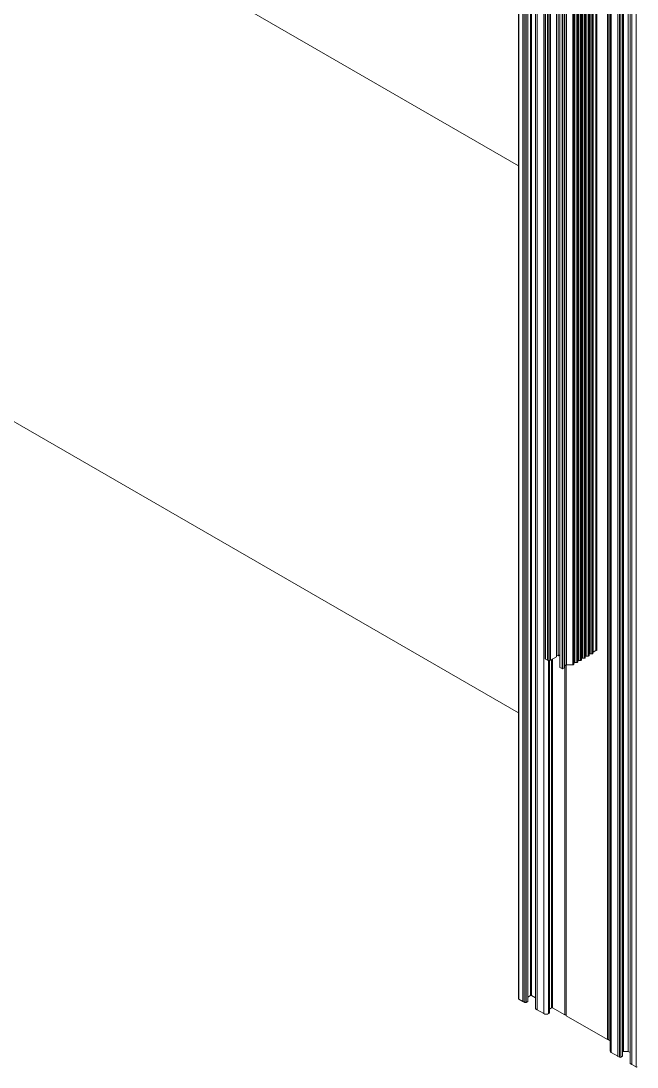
# Model space of a CAD drawing. Header units: millimetres. Extents: x 39 to 459, y 26 to 647.
# Drawn here: x 150.841 to 153.602, y 242.599 to 247.283 of the extents above; entities that cross this region are included whole.
import ezdxf

# ---------------------------------------------------------------- set-up
doc = ezdxf.new("R2010")
doc.units = ezdxf.units.MM
doc.layers.add('ANTET', color=7, linetype='Continuous')

# ---------------------------------------------------------------- blocks, each defined once
blk = doc.blocks.new('Kayıt Montajı')
at = {"color": 7, "linetype": 'Continuous', "lineweight": 15}
for p, q in [((11288.6403, 2149.871), (11288.6403, 2125.1298)), ((11288.6411, 2149.8698), (11288.6411, 2125.1286)), ((11288.6942, 2149.8857), (11288.6942, 2125.1445)), ((11288.6984, 2149.8857), (11288.6984, 2125.1445)), ((11288.6602, 2149.8588), (11288.6602, 2125.1176)), ((11288.6604, 2149.8587), (11288.6604, 2125.1175)), ((11288.6686, 2149.8547), (11288.6686, 2125.1135)), ((11288.6747, 2149.8549), (11288.6747, 2125.1137)), ((11288.6814, 2149.8588), (11288.6814, 2125.1176)), ((11288.6823, 2125.1188), (11288.6823, 2149.86)), ((11288.7158, 2149.8285), (11288.7158, 2125.0873)), ((11288.7168, 2149.8269), (11288.7168, 2125.0857)), ((11288.7237, 2149.8221), (11288.7237, 2125.0809)), ((11288.7239, 2149.822), (11288.7239, 2125.0808)), ((11288.7536, 2149.8049), (11288.7536, 2125.0637)), ((11288.7601, 2149.6794), (11288.7601, 2126.6529)), ((11288.761, 2149.6781), (11288.761, 2126.6517)), ((11288.8106, 2149.6884), (11288.8106, 2126.662)), ((11288.8174, 2149.6923), (11288.8174, 2126.6659)), ((11288.9225, 2149.6745), (11288.9225, 2126.648)), ((11288.927, 2149.6817), (11288.927, 2126.6552)), ((11288.935, 2149.6817), (11288.935, 2126.6552)), ((11288.9395, 2149.6843), (11288.9395, 2126.6578)), ((11288.944, 2149.6915), (11288.944, 2126.665)), ((11288.952, 2149.6915), (11288.952, 2126.665)), ((11288.9565, 2149.6941), (11288.9565, 2126.6676)), ((11288.961, 2149.7013), (11288.961, 2126.6748)), ((11288.969, 2149.7013), (11288.969, 2126.6748)), ((11288.9735, 2149.7039), (11288.9735, 2126.6774)), ((11288.9743, 2149.7094), (11288.9743, 2126.683)), ((11288.9869, 2149.7167), (11288.9869, 2126.6903)), ((11288.9912, 2149.7167), (11288.9912, 2126.6903)), ((11289.0389, 2149.6892), (11289.0389, 2124.948)), ((11289.0452, 2149.6855), (11289.0452, 2124.9443)), ((11288.7705, 2149.6726), (11288.7705, 2126.6462)), ((11288.7727, 2149.6721), (11288.7727, 2126.6457)), ((11288.7811, 2149.6721), (11288.7811, 2126.6457)), ((11288.7833, 2149.6726), (11288.7833, 2126.6462)), ((11288.8248, 2149.642), (11288.8248, 2126.6156)), ((11288.8257, 2149.6408), (11288.8257, 2126.6143)), ((11288.8352, 2149.6353), (11288.8352, 2126.6088)), ((11288.8395, 2149.6353), (11288.8395, 2126.6088)), ((11288.8458, 2149.6389), (11288.8458, 2126.6125)), ((11288.8467, 2126.6137), (11288.8467, 2149.6402)), ((11288.8533, 2149.6518), (11288.8533, 2126.6254)), ((11288.8554, 2149.6523), (11288.8554, 2126.6259)), ((11288.8841, 2149.6523), (11288.8841, 2126.6259)), ((11288.8886, 2149.6549), (11288.8886, 2126.6285)), ((11288.8931, 2149.6621), (11288.8931, 2126.6357)), ((11288.9011, 2149.6621), (11288.9011, 2126.6357)), ((11288.9056, 2149.6647), (11288.9056, 2126.6383)), ((11288.9101, 2149.6719), (11288.9101, 2126.6455)), ((11288.918, 2149.6719), (11288.918, 2126.6455)), ((11289.0504, 2149.6371), (11289.0504, 2124.8959)), ((11289.0548, 2149.631), (11289.0548, 2124.8898)), ((11289.1099, 2149.6359), (11289.1099, 2124.8947)), ((11289.1312, 2149.6359), (11289.1312, 2124.8947)), ((11289.0845, 2149.6138), (11289.0845, 2124.8727)), ((11289.0847, 2149.6137), (11289.0847, 2124.8725)), ((11289.0929, 2149.6098), (11289.0929, 2124.8686)), ((11289.0989, 2149.6099), (11289.0989, 2124.8687)), ((11289.1057, 2149.6138), (11289.1057, 2124.8727)), ((11289.1066, 2124.8739), (11289.1066, 2149.6151)), ((11289.14, 2149.5836), (11289.14, 2124.8424)), ((11289.1411, 2149.5819), (11289.1411, 2124.8407)), ((11289.148, 2149.5772), (11289.148, 2124.836)), ((11289.1481, 2149.5771), (11289.1481, 2124.8359)), ((11289.1672, 2149.5661), (11289.1672, 2124.8249)), ((11288.6403, 2128.8596), (11284.2861, 2131.3732)), ((11285.5046, 2128.2201), (11288.6403, 2126.41)), ((11288.961, 2126.6748), (11288.969, 2126.6748)), ((11288.9743, 2126.683), (11288.9869, 2126.6903)), ((11288.7705, 2126.6462), (11288.761, 2126.6517)), ((11288.7727, 2126.6457), (11288.7811, 2126.6457)), ((11288.7788, 2125.0668), (11288.7788, 2126.6457)), ((11288.7833, 2126.6462), (11288.8106, 2126.662)), ((11288.8106, 2126.6667), (11288.8174, 2126.6659)), ((11288.8174, 2126.6659), (11288.8248, 2126.6702)), ((11288.8931, 2126.6357), (11288.9011, 2126.6357)), ((11288.9101, 2126.6455), (11288.918, 2126.6455)), ((11288.927, 2126.6552), (11288.935, 2126.6552)), ((11288.944, 2126.665), (11288.952, 2126.665)), ((11288.8352, 2126.6088), (11288.8257, 2126.6143)), ((11288.8395, 2126.6088), (11288.8458, 2126.6125)), ((11288.8467, 2126.6216), (11288.8533, 2126.6254)), ((11288.848, 2126.6223), (11288.848, 2125.0582)), ((11288.8543, 2126.6257), (11288.8543, 2125.0545)), ((11288.8554, 2126.6259), (11288.8841, 2126.6259)), ((11288.6411, 2125.1286), (11288.6602, 2125.1176)), ((11288.6823, 2125.1377), (11288.6942, 2125.1445)), ((11288.6984, 2125.1445), (11288.7158, 2125.1345)), ((11288.6604, 2125.1175), (11288.6686, 2125.1135)), ((11288.6747, 2125.1137), (11288.6814, 2125.1176)), ((11288.7168, 2125.0857), (11288.7237, 2125.0809)), ((11288.7239, 2125.0808), (11288.7536, 2125.0637)), ((11288.7788, 2125.0844), (11288.7886, 2125.09)), ((11288.7928, 2125.09), (11288.848, 2125.0582)), ((11288.7748, 2125.0637), (11288.778, 2125.0655)), ((11288.848, 2125.0582), (11288.8543, 2125.0582)), ((11288.8543, 2125.0545), (11289.0389, 2124.948)), ((11289.0389, 2124.948), (11289.0452, 2124.948)), ((11289.0452, 2124.9443), (11289.0504, 2124.9413)), ((11289.1066, 2124.8928), (11289.1099, 2124.8947)), ((11289.1099, 2124.8947), (11289.1312, 2124.8947)), ((11289.1312, 2124.8947), (11289.14, 2124.8896)), ((11289.0548, 2124.8898), (11289.0845, 2124.8727)), ((11289.0847, 2124.8725), (11289.0929, 2124.8686)), ((11289.0989, 2124.8687), (11289.1057, 2124.8727)), ((11289.1411, 2124.8407), (11289.148, 2124.836)), ((11289.1481, 2124.8359), (11289.1672, 2124.8249))]:
    blk.add_line(p, q, dxfattribs=at)
at = {"color": 8, "linetype": 'Continuous', "lineweight": 15}
for p, q in [((11288.7748, 2126.6457), (11288.7748, 2125.0637)), ((11288.778, 2126.6457), (11288.778, 2125.0655)), ((11288.7886, 2126.6492), (11288.7886, 2125.09)), ((11288.7928, 2126.6517), (11288.7928, 2125.09))]:
    blk.add_line(p, q, dxfattribs=at)
at = {"color": 7, "linetype": 'Continuous', "lineweight": 15, "flags": 128}
for points in [[(11288.9565, 2126.6722), (11288.9566, 2126.6728), (11288.9568, 2126.6732), (11288.9572, 2126.6737), (11288.9578, 2126.6741), (11288.9585, 2126.6744), (11288.9593, 2126.6746), (11288.9601, 2126.6748), (11288.961, 2126.6748)], [(11288.969, 2126.6748), (11288.9698, 2126.6749), (11288.9707, 2126.675), (11288.9715, 2126.6753), (11288.9721, 2126.6756), (11288.9727, 2126.676), (11288.9731, 2126.6764), (11288.9734, 2126.6769), (11288.9735, 2126.6774)], [(11288.8841, 2126.6259), (11288.885, 2126.6259), (11288.8858, 2126.6261), (11288.8866, 2126.6263), (11288.8873, 2126.6266), (11288.8878, 2126.627), (11288.8883, 2126.6275), (11288.8885, 2126.6279), (11288.8886, 2126.6285)], [(11288.8886, 2126.6331), (11288.8887, 2126.6336), (11288.8889, 2126.6341), (11288.8894, 2126.6345), (11288.8899, 2126.6349), (11288.8906, 2126.6352), (11288.8914, 2126.6355), (11288.8922, 2126.6356), (11288.8931, 2126.6357)], [(11288.9011, 2126.6357), (11288.902, 2126.6357), (11288.9028, 2126.6359), (11288.9036, 2126.6361), (11288.9043, 2126.6364), (11288.9048, 2126.6368), (11288.9052, 2126.6373), (11288.9055, 2126.6377), (11288.9056, 2126.6383)], [(11288.9056, 2126.6429), (11288.9057, 2126.6434), (11288.9059, 2126.6438), (11288.9063, 2126.6443), (11288.9069, 2126.6447), (11288.9076, 2126.645), (11288.9083, 2126.6453), (11288.9092, 2126.6454), (11288.9101, 2126.6455)], [(11288.918, 2126.6455), (11288.9189, 2126.6455), (11288.9198, 2126.6456), (11288.9205, 2126.6459), (11288.9212, 2126.6462), (11288.9218, 2126.6466), (11288.9222, 2126.6471), (11288.9225, 2126.6475), (11288.9225, 2126.648)], [(11288.9225, 2126.6527), (11288.9226, 2126.6532), (11288.9229, 2126.6536), (11288.9233, 2126.6541), (11288.9239, 2126.6545), (11288.9245, 2126.6548), (11288.9253, 2126.6551), (11288.9262, 2126.6552), (11288.927, 2126.6552)], [(11288.935, 2126.6552), (11288.9359, 2126.6553), (11288.9367, 2126.6554), (11288.9375, 2126.6557), (11288.9382, 2126.656), (11288.9388, 2126.6564), (11288.9392, 2126.6569), (11288.9394, 2126.6573), (11288.9395, 2126.6578)], [(11288.9395, 2126.6624), (11288.9396, 2126.663), (11288.9399, 2126.6634), (11288.9403, 2126.6639), (11288.9408, 2126.6643), (11288.9415, 2126.6646), (11288.9423, 2126.6648), (11288.9431, 2126.665), (11288.944, 2126.665)], [(11288.952, 2126.665), (11288.9529, 2126.6651), (11288.9537, 2126.6652), (11288.9545, 2126.6655), (11288.9552, 2126.6658), (11288.9557, 2126.6662), (11288.9561, 2126.6666), (11288.9564, 2126.6671), (11288.9565, 2126.6676)]]:
    blk.add_lwpolyline(points, dxfattribs=at)
at = {"color": 7, "linetype": 'Continuous', "lineweight": 15}
for centre, radius, start, end in [((11288.975, 2126.6816), 0.0015, 114.2618, 174.3896), ((11288.989, 2126.6862), 0.00461, 62.6139, 117.4058), ((11288.7616, 2126.6531), 0.0015, 185.5735, 245.6646), ((11288.7726, 2126.65), 0.00432, 241.9499, 271.1932), ((11288.7812, 2126.65), 0.00433, 268.8859, 298.0238), ((11288.8263, 2126.6157), 0.00151, 185.6101, 245.6737), ((11288.8374, 2126.6129), 0.00461, 242.6257, 297.3743), ((11288.8452, 2126.6139), 0.00151, 294.4134, 354.2381), ((11288.8553, 2126.6215), 0.00433, 88.8859, 118.0238), ((11288.6418, 2125.13), 0.00151, 185.6682, 245.6157), ((11288.6963, 2125.1404), 0.00461, 62.6257, 117.3743), ((11288.662, 2125.1207), 0.00359, 240.5818, 244.0674), ((11288.6715, 2125.1199), 0.00699, 245.7, 297.1912), ((11288.6808, 2125.1189), 0.0015, 294.3354, 354.4265), ((11288.7179, 2125.0875), 0.0021, 184.2276, 240.2711), ((11288.7254, 2125.0835), 0.00311, 235.6486, 239.485), ((11288.7907, 2125.0859), 0.00461, 62.6139, 117.4058), ((11288.7642, 2125.0842), 0.0231, 242.6145, 297.3855), ((11288.7773, 2125.0669), 0.00151, 294.4234, 354.2927), ((11289.0579, 2124.8967), 0.00754, 185.6945, 245.619), ((11289.0863, 2124.8759), 0.00368, 240.5974, 244.021), ((11289.0957, 2124.875), 0.00699, 245.6925, 297.1987), ((11289.1051, 2124.874), 0.00151, 294.4134, 354.2381), ((11289.1421, 2124.8426), 0.00209, 184.1196, 240.3792), ((11289.1497, 2124.8386), 0.00317, 235.6874, 239.4463), ((11289.1693, 2124.829), 0.00461, 242.6139, 297.4058)]:
    blk.add_arc(centre, radius, start, end, dxfattribs=at)

msp = doc.modelspace()

# ---------------------------------------------------------------- block references
at = {"layer": 'ANTET', "color": 0}
msp.add_blockref('Kayıt Montajı', (-11135.5698, -1882.2259), dxfattribs=at)

doc.saveas('drawing.dxf')
